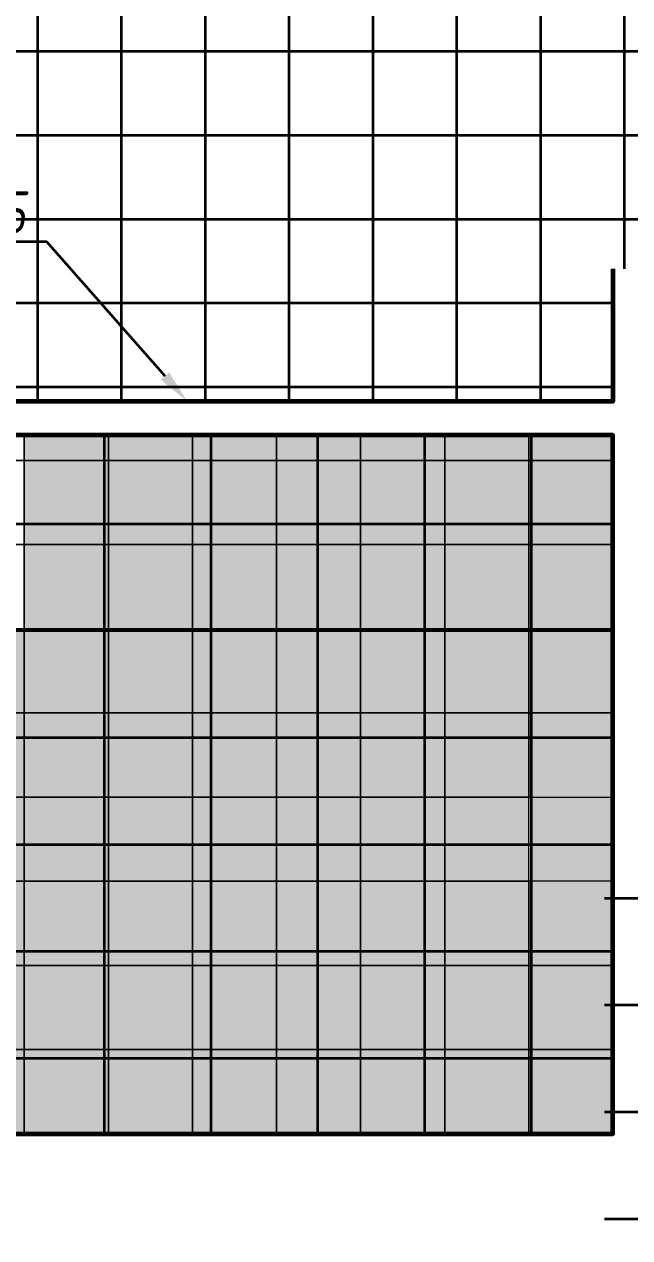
# Model space of a CAD drawing. Header units: millimetres. Extents: x -510890 to 418982, y -118257 to 141350.
# Drawn here: x 105107 to 108707, y -60263 to -53055 of the extents above; entities that cross this region are included whole.
import ezdxf
from ezdxf import colors
from ezdxf.entities.mleader import LeaderData, LeaderLine
from ezdxf.math import Vec2, Vec3

# ---------------------------------------------------------------- set-up
doc = ezdxf.new("R2010")
doc.units = ezdxf.units.MM
doc.layers.add('АР_Площадь контур', color=220, linetype='Continuous', lineweight=35, plot=False)
doc.styles.add('Архитект', font='isocpeur.ttf', dxfattribs={"width": 0.8, "oblique": 8})
pattern_1 = [(90, (2999.9, -126491.3), (-498.475, 0), []), (180, (2999.9, -126491.3), (-6e-14, -498.475), [])]

msp = doc.modelspace()

# ---------------------------------------------------------------- hatches: boundary and pattern name
at = {"layer": 'АР_Площадь контур', "true_color": 0x000000, "transparency": 33554687}
h = msp.add_hatch(dxfattribs=at)
h.set_pattern_fill('ANSI37', color=18, scale=157, angle=45, style=0)
h.set_pattern_definition(pattern_1)
h.paths.add_polyline_path([(83535.1, -51325.6), (83534.8, -47911), (107140, -47911), (107139.6, -51325.6), (101482.4, -51325.6), (101482.4, -51625.6), (103757.4, -51625.6), (103757.4, -52346.8), (108607.4, -52346.8), (108607.4, -55295.6), (82192.4, -55295.6), (82192.4, -52346.8), (86997.4, -52346.8), (86997.4, -51625.6), (92889.4, -51625.6), (92889.4, -51325.6)])
h.paths.add_polyline_path([(96409.4, -51625.6), (96409.4, -51325.6), (94389.4, -51325.6), (94389.4, -51625.6)], flags=0)
h.paths.add_polyline_path([(97909.4, -51325.6), (97909.4, -51625.6), (99482.4, -51625.6), (99482.4, -51325.6)], flags=0)
h = msp.add_hatch(dxfattribs=at)
h.set_pattern_fill('ANSI37', color=18, scale=157, angle=45, style=0)
h.set_pattern_definition(pattern_1)
h.paths.add_polyline_path([(116547.4, -64835.6), (112737.4, -64835.6), (112737.4, -54583.1), (112437.4, -54583.1), (112437.4, -55295.6), (108807.4, -55295.6), (108807.4, -54508.2), (108607.4, -54508.2), (108607.4, -52808.2), (108807.4, -52808.2), (108807.4, -52246.8), (112437.4, -52246.8), (112437.4, -52583.1), (112637.4, -52583.1), (112637.4, -51625.6), (112737.4, -51625.6), (112737.4, -51225.6), (116547.4, -51225.6), (116547.4, -62985.9), (116747.4, -62985.9), (116747.4, -62515.6), (122937.4, -62515.6), (122937.4, -64735.6), (116747.4, -64735.6), (116747.4, -64485.8), (116547.4, -64485.9)])
at = {"layer": 'АР_Площадь контур', "true_color": 0x000000}
h = msp.add_hatch(dxfattribs=at)
h.set_pattern_fill('ANSI37', color=18, scale=200, angle=45)
h.set_pattern_definition([(90, (25573.3, -123332.5), (-635, 0), []), (180, (25573.3, -123332.5), (0, -635), [])])
h.paths.add_polyline_path([(108607.4, -59645.6), (100810.7, -59645.6), (100810.8, -57726.8), (100810.8, -57726.7), (100810.8, -57626.7), (100810.8, -57626.7), (100810.8, -55495.7), (108607.4, -55495.6)])
at = {"layer": 'АР_Площадь контур', "lineweight": 5, "ltscale": 300, "true_color": 0xb8b9bc, "transparency": 33554687}
h = msp.add_hatch(color=9, dxfattribs=at)
h.dxf.hatch_style = 1
h.paths.add_polyline_path([(105607.4, -55495.6), (105107.4, -55495.6), (105107.4, -55645.6), (105607.4, -55645.6)])
at = {"layer": 'АР_Площадь контур', "lineweight": 5, "ltscale": 300, "transparency": 33554687}
h = msp.add_hatch(color=252, dxfattribs=at)
h.dxf.hatch_style = 1
h.paths.add_polyline_path([(106107.4, -55495.6), (105607.4, -55495.6), (105607.4, -55645.6), (106107.4, -55645.6)])
h = msp.add_hatch(color=252, dxfattribs=at)
h.dxf.hatch_style = 1
h.paths.add_polyline_path([(106607.4, -55495.6), (106107.4, -55495.6), (106107.4, -55645.6), (106607.4, -55645.6)])
h = msp.add_hatch(color=252, dxfattribs=at)
h.dxf.hatch_style = 1
h.paths.add_polyline_path([(107107.4, -55495.6), (106607.4, -55495.6), (106607.4, -56145.6), (107107.4, -56145.6)])
at = {"layer": 'АР_Площадь контур', "lineweight": 5, "ltscale": 300, "true_color": 0x828487, "transparency": 33554687}
h = msp.add_hatch(color=252, dxfattribs=at)
h.dxf.hatch_style = 1
h.paths.add_polyline_path([(107607.4, -55495.6), (107107.4, -55495.6), (107107.4, -55645.6), (107607.4, -55645.6)])
at = {"layer": 'АР_Площадь контур', "lineweight": 5, "ltscale": 300, "true_color": 0xb8b9bc, "transparency": 33554687}
h = msp.add_hatch(color=9, dxfattribs=at)
h.dxf.hatch_style = 1
h.paths.add_polyline_path([(108107.4, -55495.6), (107607.4, -55495.6), (107607.4, -55645.6), (108107.4, -55645.6)])
h = msp.add_hatch(color=9, dxfattribs=at)
h.dxf.hatch_style = 1
h.paths.add_polyline_path([(108607.4, -55495.6), (108107.4, -55495.6), (108107.4, -55645.6), (108607.4, -55645.6)])
h = msp.add_hatch(color=9, dxfattribs=at)
h.dxf.hatch_style = 1
h.paths.add_polyline_path([(105607.4, -55645.6), (105107.4, -55645.6), (105107.4, -56145.6), (105607.4, -56145.6)])
h = msp.add_hatch(color=9, dxfattribs=at)
h.dxf.hatch_style = 1
h.paths.add_polyline_path([(106107.4, -55645.6), (105607.4, -55645.6), (105607.4, -56145.6), (106107.4, -56145.6)])
h = msp.add_hatch(color=9, dxfattribs=at)
h.dxf.hatch_style = 1
h.paths.add_polyline_path([(106607.4, -55645.6), (106107.4, -55645.6), (106107.4, -56145.6), (106607.4, -56145.6)])
at = {"layer": 'АР_Площадь контур', "lineweight": 5, "ltscale": 300, "true_color": 0x828487, "transparency": 33554687}
h = msp.add_hatch(color=252, dxfattribs=at)
h.dxf.hatch_style = 1
h.paths.add_polyline_path([(107607.4, -55645.6), (107107.4, -55645.6), (107107.4, -56145.6), (107607.4, -56145.6)])
h = msp.add_hatch(color=252, dxfattribs=at)
h.dxf.hatch_style = 1
h.paths.add_polyline_path([(108107.4, -55645.6), (107607.4, -55645.6), (107607.4, -56145.6), (108107.4, -56145.6)])
h = msp.add_hatch(color=252, dxfattribs=at)
h.dxf.hatch_style = 1
h.paths.add_polyline_path([(108607.4, -55645.6), (108107.4, -55645.6), (108107.4, -56145.6), (108607.4, -56145.6)])
h = msp.add_hatch(color=252, dxfattribs=at)
h.dxf.hatch_style = 1
h.paths.add_polyline_path([(105607.3, -56145.6), (105107.3, -56145.6), (105107.3, -56645.6), (105607.3, -56645.6)])
h = msp.add_hatch(color=252, dxfattribs=at)
h.dxf.hatch_style = 1
h.paths.add_polyline_path([(106107.3, -56145.6), (105607.3, -56145.6), (105607.3, -56645.6), (106107.3, -56645.6)])
at = {"layer": 'АР_Площадь контур', "lineweight": 5, "ltscale": 300, "true_color": 0xb8b9bc, "transparency": 33554687}
h = msp.add_hatch(color=9, dxfattribs=at)
h.dxf.hatch_style = 1
h.paths.add_polyline_path([(106607.4, -56145.6), (106107.4, -56145.6), (106107.4, -56645.6), (106607.4, -56645.6)])
at = {"layer": 'АР_Площадь контур', "lineweight": 5, "ltscale": 300, "transparency": 33554687}
h = msp.add_hatch(color=252, dxfattribs=at)
h.dxf.hatch_style = 1
h.paths.add_polyline_path([(107107.4, -56145.6), (106607.4, -56145.6), (106607.4, -56645.6), (107107.4, -56645.6)])
h = msp.add_hatch(color=252, dxfattribs=at)
h.dxf.hatch_style = 1
h.paths.add_polyline_path([(107607.4, -56145.6), (107107.4, -56145.6), (107107.4, -56645.6), (107607.4, -56645.6)])
h = msp.add_hatch(color=252, dxfattribs=at)
h.dxf.hatch_style = 1
h.paths.add_polyline_path([(108107.4, -56145.6), (107607.4, -56145.6), (107607.4, -57145.6), (108107.4, -57145.6)])
at = {"layer": 'АР_Площадь контур', "lineweight": 5, "ltscale": 300, "true_color": 0x828487, "transparency": 33554687}
h = msp.add_hatch(color=252, dxfattribs=at)
h.dxf.hatch_style = 1
h.paths.add_polyline_path([(108607.4, -56145.6), (108107.4, -56145.6), (108107.4, -56645.6), (108607.4, -56645.6)])
at = {"layer": 'АР_Площадь контур', "lineweight": 5, "ltscale": 300, "transparency": 33554687}
h = msp.add_hatch(color=252, dxfattribs=at)
h.dxf.hatch_style = 1
h.paths.add_polyline_path([(105107.4, -56645.6), (104607.4, -56645.6), (104607.4, -57145.6), (105107.4, -57145.6)])
h = msp.add_hatch(color=252, dxfattribs=at)
h.dxf.hatch_style = 1
h.paths.add_polyline_path([(105607.4, -56645.6), (105107.4, -56645.6), (105107.4, -57145.6), (105607.4, -57145.6)])
at = {"layer": 'АР_Площадь контур', "lineweight": 5, "ltscale": 300, "true_color": 0x828487, "transparency": 33554687}
h = msp.add_hatch(color=252, dxfattribs=at)
h.dxf.hatch_style = 1
h.paths.add_polyline_path([(106107.3, -56645.6), (105607.3, -56645.6), (105607.3, -57145.6), (106107.3, -57145.6)])
at = {"layer": 'АР_Площадь контур', "lineweight": 5, "ltscale": 300, "true_color": 0xb8b9bc, "transparency": 33554687}
h = msp.add_hatch(color=9, dxfattribs=at)
h.dxf.hatch_style = 1
h.paths.add_polyline_path([(106607.4, -56645.6), (106107.4, -56645.6), (106107.4, -57145.6), (106607.4, -57145.6)])
h = msp.add_hatch(color=9, dxfattribs=at)
h.dxf.hatch_style = 1
h.paths.add_polyline_path([(107107.4, -56645.6), (106607.4, -56645.6), (106607.4, -57145.6), (107107.4, -57145.6)])
h = msp.add_hatch(color=9, dxfattribs=at)
h.dxf.hatch_style = 1
h.paths.add_polyline_path([(107607.4, -56645.6), (107107.4, -56645.6), (107107.4, -57145.6), (107607.4, -57145.6)])
at = {"layer": 'АР_Площадь контур', "lineweight": 5, "ltscale": 300, "true_color": 0x828487, "transparency": 33554687}
h = msp.add_hatch(color=252, dxfattribs=at)
h.dxf.hatch_style = 1
h.paths.add_polyline_path([(108607.4, -56645.6), (108107.4, -56645.6), (108107.4, -57145.6), (108607.4, -57145.6)])
at = {"layer": 'АР_Площадь контур', "lineweight": 5, "ltscale": 300, "true_color": 0xb8b9bc, "transparency": 33554687}
h = msp.add_hatch(color=9, dxfattribs=at)
h.dxf.hatch_style = 1
h.paths.add_polyline_path([(105107.4, -57145.6), (104607.4, -57145.6), (104607.4, -58145.6), (105107.4, -58145.6)])
at = {"layer": 'АР_Площадь контур', "lineweight": 5, "ltscale": 300, "transparency": 33554687}
h = msp.add_hatch(color=252, dxfattribs=at)
h.dxf.hatch_style = 1
h.paths.add_polyline_path([(105107.4, -57145.6), (104607.4, -57145.6)], flags=17)
h.paths.add_polyline_path([(106107.4, -58145.6), (105607.4, -58145.6)], flags=17)
h.paths.add_polyline_path([(106607.4, -57645.6), (106107.4, -57645.6), (106107.4, -58645.6), (106607.4, -58645.6)])
h.paths.add_polyline_path([(106607.4, -58645.6), (106107.4, -58645.6), (106107.4, -59145.6), (106607.4, -59145.6)])
h.paths.add_polyline_path([(107107.4, -58645.6), (106607.4, -58645.6), (106607.4, -59145.6), (107107.4, -59145.6)])
h.paths.add_polyline_path([(107107.4, -59145.6), (106607.4, -59145.6)], flags=17)
h.paths.add_polyline_path([(107607.4, -58645.6), (107107.4, -58645.6), (107107.4, -59645.6), (107607.4, -59645.6)])
h.paths.add_polyline_path([(108107.4, -60145.6), (107607.4, -60145.6)], flags=17)
h = msp.add_hatch(color=252, dxfattribs=at)
h.dxf.hatch_style = 1
h.paths.add_polyline_path([(105607.4, -57145.6), (105107.4, -57145.6), (105107.4, -57645.6), (105607.4, -57645.6)])
at = {"layer": 'АР_Площадь контур', "lineweight": 5, "ltscale": 300, "true_color": 0x828487, "transparency": 33554687}
h = msp.add_hatch(color=252, dxfattribs=at)
h.dxf.hatch_style = 1
h.paths.add_polyline_path([(106107.3, -57145.6), (105607.3, -57145.6), (105607.3, -57645.6), (106107.3, -57645.6)])
h = msp.add_hatch(color=252, dxfattribs=at)
h.dxf.hatch_style = 1
h.paths.add_polyline_path([(106607.4, -57145.6), (106107.4, -57145.6), (106107.4, -57645.6), (106607.4, -57645.6)])
h = msp.add_hatch(color=252, dxfattribs=at)
h.dxf.hatch_style = 1
h.paths.add_polyline_path([(107107.4, -57145.6), (106607.4, -57145.6), (106607.4, -58145.6), (107107.4, -58145.6)])
at = {"layer": 'АР_Площадь контур', "lineweight": 5, "ltscale": 300, "true_color": 0xb8b9bc, "transparency": 33554687}
h = msp.add_hatch(color=9, dxfattribs=at)
h.dxf.hatch_style = 1
h.paths.add_polyline_path([(107607.4, -57145.6), (107107.4, -57145.6), (107107.4, -57645.6), (107607.4, -57645.6)])
at = {"layer": 'АР_Площадь контур', "lineweight": 5, "ltscale": 300, "transparency": 33554687}
h = msp.add_hatch(color=252, dxfattribs=at)
h.dxf.hatch_style = 1
h.paths.add_polyline_path([(108107.4, -57145.6), (107607.4, -57145.6), (107607.4, -57645.6), (108107.4, -57645.6)])
h = msp.add_hatch(color=252, dxfattribs=at)
h.dxf.hatch_style = 1
h.paths.add_polyline_path([(108607.4, -57145.6), (108107.4, -57145.6), (108107.4, -57645.6), (108607.4, -57645.6)])
h = msp.add_hatch(color=252, dxfattribs=at)
h.dxf.hatch_style = 1
h.paths.add_polyline_path([(105607.4, -57645.6), (105107.4, -57645.6), (105107.4, -58145.6), (105607.4, -58145.6)])
h = msp.add_hatch(color=252, dxfattribs=at)
h.dxf.hatch_style = 1
h.paths.add_polyline_path([(106107.4, -57645.6), (105607.4, -57645.6), (105607.4, -58145.6), (106107.4, -58145.6)])
at = {"layer": 'АР_Площадь контур', "lineweight": 5, "ltscale": 300, "true_color": 0xb8b9bc, "transparency": 33554687}
h = msp.add_hatch(color=9, dxfattribs=at)
h.dxf.hatch_style = 1
h.paths.add_polyline_path([(107607.4, -57645.6), (107107.4, -57645.6), (107107.4, -58145.6), (107607.4, -58145.6)])
h = msp.add_hatch(color=9, dxfattribs=at)
h.dxf.hatch_style = 1
h.paths.add_polyline_path([(108107.4, -57645.6), (107607.4, -57645.6), (107607.4, -58145.6), (108107.4, -58145.6)])
h = msp.add_hatch(color=9, dxfattribs=at)
h.dxf.hatch_style = 1
h.paths.add_polyline_path([(108607.4, -57645.6), (108107.4, -57645.6), (108107.4, -58145.6), (108607.4, -58145.6)])
at = {"layer": 'АР_Площадь контур', "true_color": 0x000000}
h = msp.add_hatch(dxfattribs=at)
h.set_pattern_fill('ANSI37', color=18, scale=200, angle=45)
h.set_pattern_definition([(90, (-134188.7, -126190.9), (-635, 0), []), (180, (-134188.7, -126190.9), (0, -635), [])])
h.paths.add_polyline_path([(111784.7, -64535.2), (108556.9, -64535.2), (108556.9, -57749), (112186.9, -57749), (112186.9, -57919.6), (112486.9, -57919.6), (112486.9, -59049.6), (112186.9, -59049.6), (112186.9, -59734), (110395.9, -59734), (110395.9, -59834), (111784.7, -59834)])
at = {"layer": 'АР_Площадь контур', "lineweight": 5, "ltscale": 300, "true_color": 0xb8b9bc, "transparency": 33554687}
h = msp.add_hatch(color=9, dxfattribs=at)
h.dxf.hatch_style = 1
h.paths.add_polyline_path([(105107.4, -58145.6), (104607.4, -58145.6), (104607.4, -58645.6), (105107.4, -58645.6)])
h = msp.add_hatch(color=9, dxfattribs=at)
h.dxf.hatch_style = 1
h.paths.add_polyline_path([(105607.4, -58145.6), (105107.4, -58145.6), (105107.4, -58645.6), (105607.4, -58645.6)])
h = msp.add_hatch(color=9, dxfattribs=at)
h.dxf.hatch_style = 1
h.paths.add_polyline_path([(106107.4, -58145.6), (105607.4, -58145.6), (105607.4, -59145.6), (106107.4, -59145.6)])
at = {"layer": 'АР_Площадь контур', "lineweight": 5, "ltscale": 300, "true_color": 0x828487, "transparency": 33554687}
h = msp.add_hatch(color=252, dxfattribs=at)
h.dxf.hatch_style = 1
h.paths.add_polyline_path([(107107.4, -58145.6), (106607.4, -58145.6), (106607.4, -58645.6), (107107.4, -58645.6)])
h = msp.add_hatch(color=252, dxfattribs=at)
h.dxf.hatch_style = 1
h.paths.add_polyline_path([(108107.4, -58145.6), (107107.4, -58145.6), (107107.4, -58645.6), (108107.4, -58645.6)])
at = {"layer": 'АР_Площадь контур', "lineweight": 5, "ltscale": 300, "true_color": 0xb8b9bc, "transparency": 33554687}
h = msp.add_hatch(color=9, dxfattribs=at)
h.dxf.hatch_style = 1
h.paths.add_polyline_path([(108607.4, -58145.6), (108107.4, -58145.6), (108107.4, -58645.6), (108607.4, -58645.6)])
at = {"layer": 'АР_Площадь контур', "lineweight": 5, "ltscale": 300, "true_color": 0x828487, "transparency": 33554687}
h = msp.add_hatch(color=252, dxfattribs=at)
h.dxf.hatch_style = 1
h.paths.add_polyline_path([(105107.4, -58645.6), (104607.4, -58645.6), (104607.4, -59145.6), (105107.4, -59145.6)])
h = msp.add_hatch(color=252, dxfattribs=at)
h.dxf.hatch_style = 1
h.paths.add_polyline_path([(105607.4, -58645.6), (105107.4, -58645.6), (105107.4, -59145.6), (105607.4, -59145.6)])
h = msp.add_hatch(color=252, dxfattribs=at)
h.dxf.hatch_style = 1
h.paths.add_polyline_path([(108107.4, -58698.1), (108107.4, -58645.6), (107771.3, -58645.6), (107607.4, -58645.6), (107607.4, -59145.6), (108107.4, -59145.6)])
at = {"layer": 'АР_Площадь контур', "lineweight": 5, "ltscale": 300, "true_color": 0xb8b9bc, "transparency": 33554687}
h = msp.add_hatch(color=9, dxfattribs=at)
h.dxf.hatch_style = 1
h.paths.add_polyline_path([(108607.4, -58645.6), (108107.4, -58645.6), (108107.4, -59145.6), (108607.4, -59145.6)])
at = {"layer": 'АР_Площадь контур', "lineweight": 5, "ltscale": 300, "transparency": 33554687}
h = msp.add_hatch(color=252, dxfattribs=at)
h.dxf.hatch_style = 1
h.paths.add_polyline_path([(105107.4, -59145.6), (104107.4, -59145.6), (104107.4, -59645.6), (105107.4, -59645.6)])
at = {"layer": 'АР_Площадь контур', "lineweight": 5, "ltscale": 300, "true_color": 0x828487, "transparency": 33554687}
h = msp.add_hatch(color=252, dxfattribs=at)
h.dxf.hatch_style = 1
h.paths.add_polyline_path([(105607.4, -59145.6), (105107.4, -59145.6), (105107.4, -59645.6), (105607.4, -59645.6)])
at = {"layer": 'АР_Площадь контур', "lineweight": 5, "ltscale": 300, "true_color": 0xb8b9bc, "transparency": 33554687}
h = msp.add_hatch(color=9, dxfattribs=at)
h.dxf.hatch_style = 1
h.paths.add_polyline_path([(106107.4, -59145.6), (105607.4, -59145.6), (105607.4, -59645.6), (106107.4, -59645.6)])
at = {"layer": 'АР_Площадь контур', "lineweight": 5, "ltscale": 300, "true_color": 0xc7c8ca, "transparency": 33554687}
h = msp.add_hatch(color=9, dxfattribs=at)
h.dxf.hatch_style = 1
h.paths.add_polyline_path([(106107.1, -59645.5), (106507, -59645.6), (107107.4, -59645.6), (107107.4, -59145.6), (106107.4, -59145.6), (106107.4, -59296.9)])
at = {"layer": 'АР_Площадь контур', "lineweight": 5, "ltscale": 300, "true_color": 0x828487, "transparency": 33554687}
h = msp.add_hatch(color=252, dxfattribs=at)
h.dxf.hatch_style = 1
h.paths.add_polyline_path([(108107.4, -59145.6), (107607.4, -59145.6), (107607.4, -59645.6), (108107.4, -59645.6)])
h = msp.add_hatch(color=252, dxfattribs=at)
h.dxf.hatch_style = 1
h.paths.add_polyline_path([(108607.4, -59645.6), (108607.4, -59145.6), (108107.4, -59145.6), (108107.4, -59645.6)])

# ---------------------------------------------------------------- linework, layer by layer
at = {"layer": 'АР_Площадь контур', "lineweight": 60}
for points in [[(108607.4, -54508.2), (108607.4, -55295.6), (102810.8, -55295.6)], [(101310.8, -55495.6), (100810.8, -55495.6), (100810.8, -59645.6), (108607.4, -59645.6), (108607.4, -55495.6), (102810.8, -55495.6)]]:
    msp.add_lwpolyline(points, dxfattribs=at)
at = {"layer": 'АР_Площадь контур', "lineweight": 5, "ltscale": 300}
msp.add_lwpolyline([(108607.4, -59645.6), (100810.8, -59645.6), (100810.8, -55495.6), (101310.8, -55495.6), (101310.8, -55295.6), (102810.8, -55295.6), (102810.8, -55495.6), (108607.4, -55495.6)], close=True, dxfattribs=at)
for points in [[(104607.4, -55495.6), (104607.4, -55645.6), (105107.4, -55645.6)], [(105107.4, -55645.6), (105107.4, -55495.6)], [(105107.4, -55495.6), (105107.4, -55645.6), (105607.4, -55645.6)], [(105607.4, -55645.6), (105607.4, -55495.6)], [(105607.4, -55495.6), (105607.4, -55645.6), (106107.4, -55645.6)], [(106107.4, -55645.6), (106107.4, -55495.6)], [(106107.4, -55495.6), (106107.4, -55645.6), (106607.4, -55645.6)], [(106607.4, -55645.6), (106607.4, -55495.6)], [(106607.4, -55495.6), (106607.4, -55645.6), (107107.4, -55645.6)], [(107107.4, -55645.6), (107107.4, -55495.6)], [(107107.4, -55495.6), (107107.4, -55645.6), (107607.4, -55645.6)], [(107607.4, -55645.6), (107607.4, -55495.6)], [(107607.4, -55495.6), (107607.4, -55645.6), (108107.4, -55645.6)], [(108107.4, -55645.6), (108107.4, -55495.6)], [(108107.4, -55495.6), (108107.4, -55645.6), (108607.4, -55645.6)], [(108607.4, -55645.6), (108607.4, -55495.6)], [(105107.4, -56145.6), (105107.4, -55645.6), (104607.4, -55645.6), (104607.4, -56145.6), (105107.4, -56145.6)], [(105607.4, -56145.6), (105607.4, -55645.6), (105107.4, -55645.6), (105107.4, -56145.6), (105607.4, -56145.6)], [(106107.4, -56145.6), (106107.4, -55645.6), (105607.4, -55645.6), (105607.4, -56145.6), (106107.4, -56145.6)], [(106607.4, -56145.6), (106607.4, -55645.6), (106107.4, -55645.6), (106107.4, -56145.6), (106607.4, -56145.6)], [(107107.4, -56145.6), (107107.4, -55645.6), (106607.4, -55645.6), (106607.4, -56145.6), (107107.4, -56145.6)], [(107607.4, -56145.6), (107607.4, -55645.6), (107107.4, -55645.6), (107107.4, -56145.6), (107607.4, -56145.6)], [(108107.4, -56145.6), (108107.4, -55645.6), (107607.4, -55645.6), (107607.4, -56145.6), (108107.4, -56145.6)], [(108607.4, -56145.6), (108607.4, -55645.6), (108107.4, -55645.6), (108107.4, -56145.6), (108607.4, -56145.6)], [(105107.4, -56645.6), (105107.4, -56145.6), (104607.4, -56145.6), (104607.4, -56645.6), (105107.4, -56645.6)], [(105607.4, -56645.6), (105607.4, -56145.6), (105107.4, -56145.6), (105107.4, -56645.6), (105607.4, -56645.6)], [(106107.4, -56645.6), (106107.4, -56145.6), (105607.4, -56145.6), (105607.4, -56645.6), (106107.4, -56645.6)], [(106607.4, -56645.6), (106607.4, -56145.6), (106107.4, -56145.6), (106107.4, -56645.6), (106607.4, -56645.6)], [(107107.4, -56645.6), (107107.4, -56145.6), (106607.4, -56145.6), (106607.4, -56645.6), (107107.4, -56645.6)], [(107607.4, -56645.6), (107607.4, -56145.6), (107107.4, -56145.6), (107107.4, -56645.6), (107607.4, -56645.6)], [(108107.4, -56645.6), (108107.4, -56145.6), (107607.4, -56145.6), (107607.4, -56645.6), (108107.4, -56645.6)], [(108607.4, -56645.6), (108607.4, -56145.6), (108107.4, -56145.6), (108107.4, -56645.6), (108607.4, -56645.6)], [(105107.4, -57145.6), (105107.4, -56645.6), (104607.4, -56645.6), (104607.4, -57145.6), (105107.4, -57145.6)], [(105607.4, -57145.6), (105607.4, -56645.6), (105107.4, -56645.6), (105107.4, -57145.6), (105607.4, -57145.6)], [(106107.4, -57145.6), (106107.4, -56645.6), (105607.4, -56645.6), (105607.4, -57145.6), (106107.4, -57145.6)], [(106607.4, -57145.6), (106607.4, -56645.6), (106107.4, -56645.6), (106107.4, -57145.6), (106607.4, -57145.6)], [(107107.4, -57145.6), (107107.4, -56645.6), (106607.4, -56645.6), (106607.4, -57145.6), (107107.4, -57145.6)], [(107607.4, -57145.6), (107607.4, -56645.6), (107107.4, -56645.6), (107107.4, -57145.6), (107607.4, -57145.6)], [(108107.4, -57145.6), (108107.4, -56645.6), (107607.4, -56645.6), (107607.4, -57145.6), (108107.4, -57145.6)], [(108607.4, -57145.6), (108607.4, -56645.6), (108107.4, -56645.6), (108107.4, -57145.6), (108607.4, -57145.6)], [(105107.4, -57645.6), (105107.4, -57145.6), (104607.4, -57145.6), (104607.4, -57645.6), (105107.4, -57645.6)], [(105607.4, -57645.6), (105607.4, -57145.6), (105107.4, -57145.6), (105107.4, -57645.6), (105607.4, -57645.6)], [(106107.4, -57645.6), (106107.4, -57145.6), (105607.4, -57145.6), (105607.4, -57645.6), (106107.4, -57645.6)], [(106607.4, -57645.6), (106607.4, -57145.6), (106107.4, -57145.6), (106107.4, -57645.6), (106607.4, -57645.6)], [(107107.4, -57645.6), (107107.4, -57145.6), (106607.4, -57145.6), (106607.4, -57645.6), (107107.4, -57645.6)], [(107607.4, -57645.6), (107607.4, -57145.6), (107107.4, -57145.6), (107107.4, -57645.6), (107607.4, -57645.6)], [(108107.4, -57645.6), (108107.4, -57145.6), (107607.4, -57145.6), (107607.4, -57645.6), (108107.4, -57645.6)], [(108607.4, -57645.6), (108607.4, -57145.6), (108107.4, -57145.6), (108107.4, -57645.6), (108607.4, -57645.6)], [(105107.4, -58145.6), (105107.4, -57645.6), (104607.4, -57645.6), (104607.4, -58145.6), (105107.4, -58145.6)], [(105607.4, -58145.6), (105607.4, -57645.6), (105107.4, -57645.6), (105107.4, -58145.6), (105607.4, -58145.6)], [(106107.4, -58145.6), (106107.4, -57645.6), (105607.4, -57645.6), (105607.4, -58145.6), (106107.4, -58145.6)], [(106607.4, -58145.6), (106607.4, -57645.6), (106107.4, -57645.6), (106107.4, -58145.6), (106607.4, -58145.6)], [(107107.4, -58145.6), (107107.4, -57645.6), (106607.4, -57645.6), (106607.4, -58145.6), (107107.4, -58145.6)], [(107607.4, -58145.6), (107607.4, -57645.6), (107107.4, -57645.6), (107107.4, -58145.6), (107607.4, -58145.6)], [(108107.4, -58145.6), (108107.4, -57645.6), (107607.4, -57645.6), (107607.4, -58145.6), (108107.4, -58145.6)], [(105107.4, -58645.6), (105107.4, -58145.6), (104607.4, -58145.6), (104607.4, -58645.6), (105107.4, -58645.6)], [(105607.4, -58645.6), (105607.4, -58145.6), (105107.4, -58145.6), (105107.4, -58645.6), (105607.4, -58645.6)], [(106107.4, -58645.6), (106107.4, -58145.6), (105607.4, -58145.6), (105607.4, -58645.6), (106107.4, -58645.6)], [(106607.4, -58645.6), (106607.4, -58145.6), (106107.4, -58145.6), (106107.4, -58645.6), (106607.4, -58645.6)], [(107107.4, -58645.6), (107107.4, -58145.6), (106607.4, -58145.6), (106607.4, -58645.6), (107107.4, -58645.6)], [(107607.4, -58645.6), (107607.4, -58145.6), (107107.4, -58145.6), (107107.4, -58645.6), (107607.4, -58645.6)], [(108107.4, -58645.6), (108107.4, -58145.6), (107607.4, -58145.6), (107607.4, -58645.6), (108107.4, -58645.6)], [(108607.4, -58645.6), (108607.4, -58145.6), (108107.4, -58145.6), (108107.4, -58645.6), (108607.4, -58645.6)], [(105107.4, -59145.6), (105107.4, -58645.6), (104607.4, -58645.6), (104607.4, -59145.6), (105107.4, -59145.6)], [(105607.4, -59145.6), (105607.4, -58645.6), (105107.4, -58645.6), (105107.4, -59145.6), (105607.4, -59145.6)], [(106107.4, -59145.6), (106107.4, -58645.6), (105607.4, -58645.6), (105607.4, -59145.6), (106107.4, -59145.6)], [(106607.4, -59145.6), (106607.4, -58645.6), (106107.4, -58645.6), (106107.4, -59145.6), (106607.4, -59145.6)], [(107107.4, -59145.6), (107107.4, -58645.6), (106607.4, -58645.6), (106607.4, -59145.6), (107107.4, -59145.6)], [(107607.4, -59145.6), (107607.4, -58645.6), (107107.4, -58645.6), (107107.4, -59145.6), (107607.4, -59145.6)], [(108107.4, -59145.6), (108107.4, -58645.6), (107607.4, -58645.6), (107607.4, -59145.6), (108107.4, -59145.6)], [(108607.4, -59145.6), (108607.4, -58645.6), (108107.4, -58645.6), (108107.4, -59145.6), (108607.4, -59145.6)], [(105107.4, -59645.6), (105107.4, -59145.6), (104607.4, -59145.6), (104607.4, -59645.6), (105107.4, -59645.6)], [(105607.4, -59645.6), (105607.4, -59145.6), (105107.4, -59145.6), (105107.4, -59645.6), (105607.4, -59645.6)], [(106107.4, -59645.6), (106107.4, -59145.6), (105607.4, -59145.6), (105607.4, -59645.6), (106107.4, -59645.6)], [(106607.4, -59645.6), (106607.4, -59145.6), (106107.4, -59145.6), (106107.4, -59645.6)], [(107107.4, -59645.6), (107107.4, -59145.6), (106607.4, -59145.6), (106607.4, -59645.6), (107107.4, -59645.6)], [(107607.4, -59645.6), (107607.4, -59145.6), (107107.4, -59145.6), (107107.4, -59645.6), (107607.4, -59645.6)], [(108107.4, -59645.6), (108107.4, -59145.6), (107607.4, -59145.6), (107607.4, -59645.6), (108107.4, -59645.6)], [(108607.4, -59645.6), (108607.4, -59145.6), (108107.4, -59145.6), (108107.4, -59645.6), (108607.4, -59645.6)], [(106107.4, -59645.6), (106607.4, -59645.6)]]:
    msp.add_lwpolyline(points, dxfattribs=at)

# ---------------------------------------------------------------- leaders
at = {"layer": 'АР_Площадь контур'}
ml = msp.add_multileader_mtext('Standard', dxfattribs=at)
ml.set_content('Пл-5', color=256, style='Архитект')
ml.set_leader_properties(color=256, linetype='ByLayer', lineweight=-1)
ml.build(insert=Vec2(0, 0))
ml.multileader.update_dxf_attribs({"text_left_attachment_type": 6, "text_right_attachment_type": 6, "dogleg_length": 25, "arrow_head_size": 200})
ctx = ml.context
ctx.base_point, ctx.char_height, ctx.arrow_head_size, ctx.landing_gap_size, ctx.plane_origin = Vec3(104405.7, -54346.6), 250, 200, 100, Vec3(90905.1, -55086)
ctx.left_attachment, ctx.right_attachment = 6, 6
notes = []
notes.append((ctx, [(0, (1, 1, 0), (105241, -54346.6), (-1, 0), 25, [(1, [(106076.5, -55295.6)], 0, [])])]))
ctx.mtext.insert, ctx.mtext.width, ctx.mtext.defined_height, ctx.mtext.line_spacing_style, ctx.mtext.flow_direction = Vec3(104505.7, -54046.6), 3549.472, 1007.6, 2, 5
for ctx, leaders in notes:
    for number, flags, end, landing, length, lines in leaders:
        leader = LeaderData()
        leader.index, (leader.has_last_leader_line, leader.has_dogleg_vector, leader.attachment_direction) = number, flags
        leader.last_leader_point, leader.dogleg_vector, leader.dogleg_length = Vec3(end), Vec3(landing), length
        for number, points, colour, breaks in lines:
            line = LeaderLine()
            line.index, line.vertices, line.color, line.breaks = number, Vec3.list(points), colors.encode_raw_color(colour), breaks
            leader.lines.append(line)
        ctx.leaders.append(leader)

doc.saveas('drawing.dxf')
